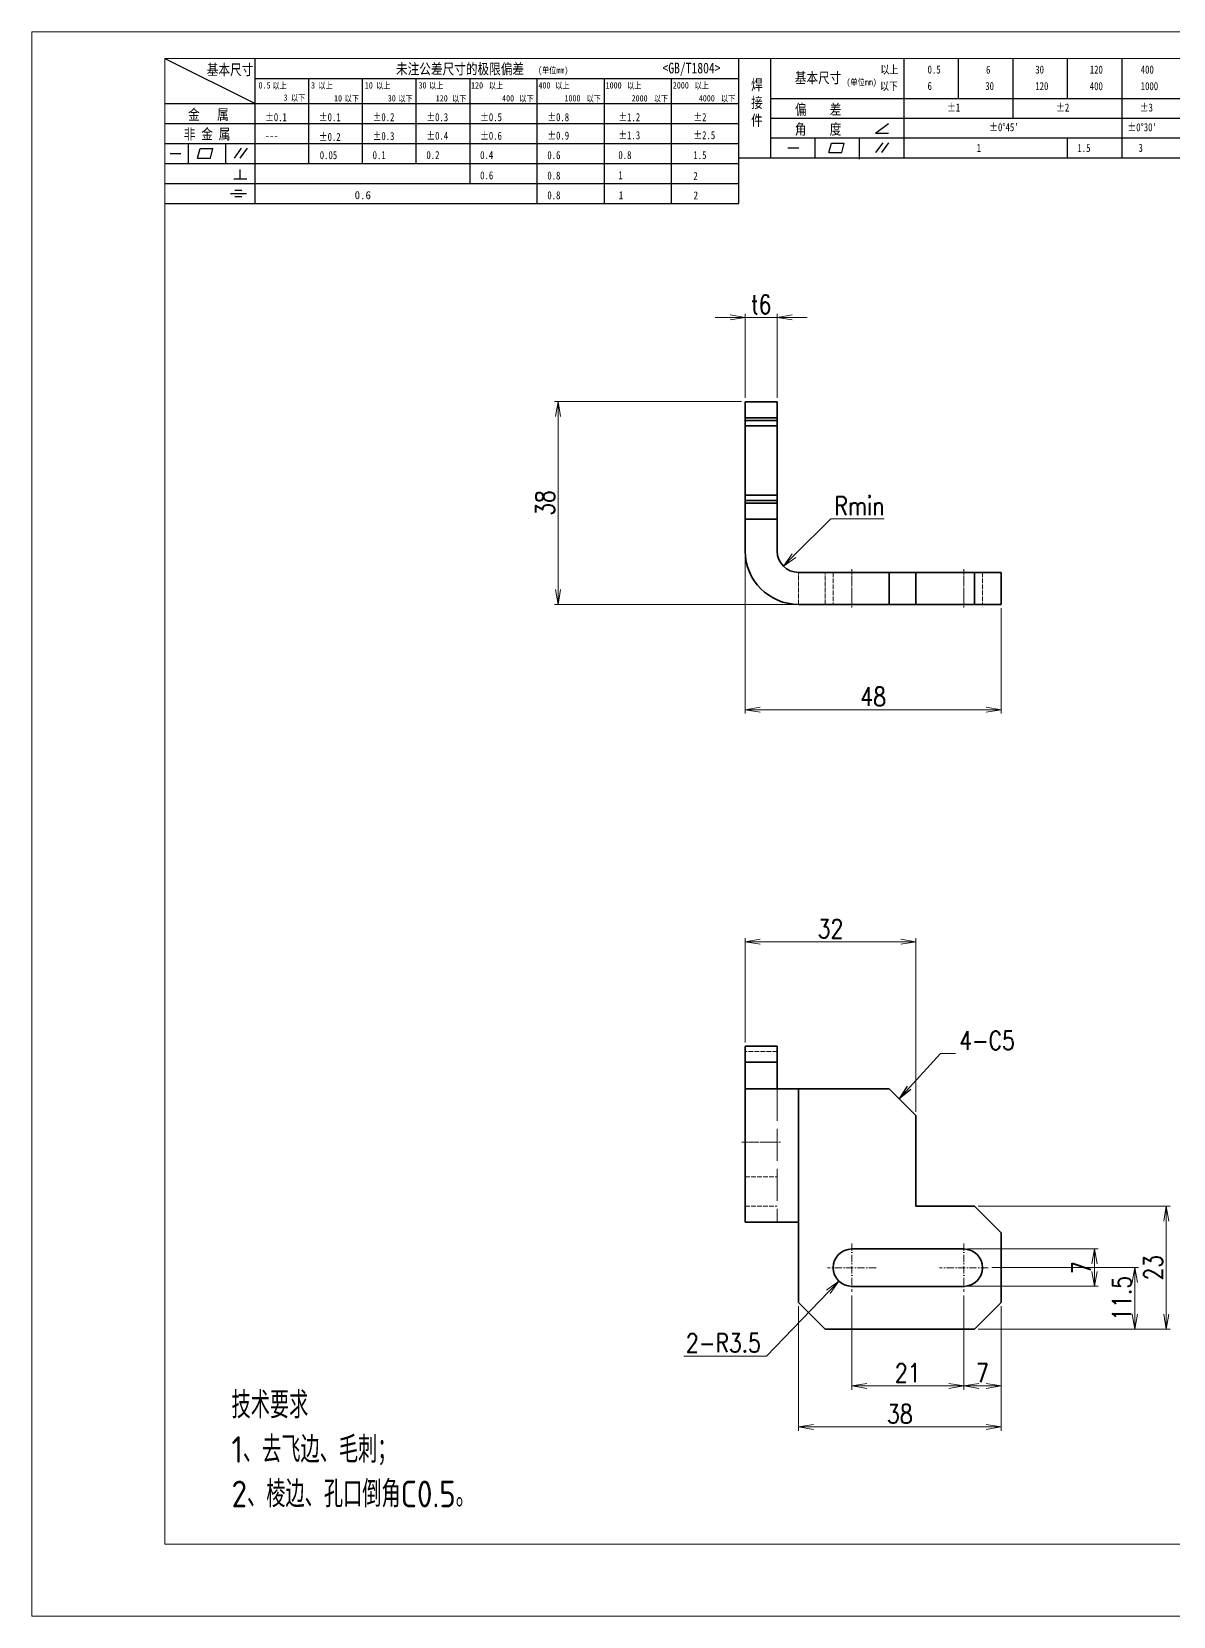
# Model space of a CAD drawing. Header units: millimetres. Extents: x -50143 to 104182, y -50696 to 54072.
# Drawn here: x -49288 to -49073.9, y 48681.1 to 48978.1 of the extents above; entities that cross this region are included whole.
import ezdxf

# ---------------------------------------------------------------- set-up
doc = ezdxf.new("R2010")
doc.units = ezdxf.units.MM
doc.header["$LTSCALE"] = 0.5
for name, pattern in [('AM_ISO02W050x2', [3.75, 3, -0.75]), ('AM_ISO08W050x2', [9, 6, -0.75, 1.5, -0.75]), ('DASHDOT', [18.5, 12, -3, 0.5, -3]), ('DASHED', [15, 12, -3])]:
    doc.linetypes.add(name, pattern=pattern)
for name, color, linetype, lineweight in [('DIM', 3, 'Continuous', 13), ('中心线', 2, 'AM_ISO08W050x2', 18), ('图框', 7, 'Continuous', 18), ('标注线', 3, 'Continuous', 18), ('粗实线', 7, 'Continuous', 35), ('虚线', 1, 'AM_ISO02W050x2', 18)]:
    doc.layers.add(name, color=color, linetype=linetype, lineweight=lineweight)
doc.layers.add('图\\M+19E79\\M+195B6\\M+18E9A', color=7, linetype='Continuous')
doc.layers.add('打印', color=7, linetype='Continuous', lineweight=15, plot=False)
doc.layers.add('打印-禁用', color=7, linetype='Continuous', lineweight=15, plot=False)
doc.styles.add('DIM', font='romans.shx', dxfattribs={"width": 0.8, "bigfont": 'bigfont.shx'})
doc.styles.add('国标', font='simfang.ttf', dxfattribs={"width": 0.8})
doc.styles.add('机械长仿宋', font='gbenor.shx', dxfattribs={"height": 1, "bigfont": 'gbcbig.shx'})
doc.dimstyles.new('DEH 1-1', dxfattribs={"dimtxt": 3.5, "dimasz": 2.5, "dimexe": 1, "dimexo": 0.625, "dimgap": 1.2, "dimtad": 1, "dimtoh": 1, "dimdsep": 46, "dimtxsty": 'DIM', "dimblk": 'OPEN', "dimcen": 0, "dimclrd": 8, "dimclre": 8, "dimclrt": 2, "dimazin": 2, "dimtfac": 0.5, "dimtmove": 0, "dimatfit": 3, "dimldrblk": 'OPEN', "dimfxl": 0, "dimtolj": 2, "dimlwd": 18, "dimlwe": 18, "dimarcsym": 0})
doc.dimstyles.new('DEH 1-1$0', dxfattribs={"dimtxt": 3.5, "dimasz": 2.5, "dimexe": 1, "dimexo": 0.625, "dimgap": 1.2, "dimtad": 1, "dimzin": 9, "dimdsep": 46, "dimtxsty": 'DIM', "dimblk": 'OPEN', "dimcen": 0, "dimclrd": 8, "dimclre": 8, "dimclrt": 2, "dimazin": 2, "dimtfac": 0.5, "dimtmove": 0, "dimatfit": 3, "dimldrblk": 'OPEN', "dimfxl": 0, "dimtolj": 2, "dimlwd": 18, "dimlwe": 18, "dimarcsym": 0})
doc.dimstyles.new('DEH 1-1$4', dxfattribs={"dimtxt": 3.5, "dimasz": 2.5, "dimexe": 1, "dimexo": 0.625, "dimgap": 1.2, "dimtad": 1, "dimtoh": 1, "dimdsep": 46, "dimtxsty": 'DIM', "dimblk": 'OPEN', "dimcen": 0, "dimclrd": 8, "dimclre": 8, "dimclrt": 2, "dimazin": 2, "dimtfac": 0.5, "dimtofl": 0, "dimtmove": 0, "dimatfit": 3, "dimldrblk": 'OPEN', "dimfxl": 0, "dimtolj": 2, "dimlwd": 18, "dimlwe": 18, "dimarcsym": 0})

# ---------------------------------------------------------------- blocks, each defined once
blk = doc.blocks.new('GZDEH零件A3图框V01版')
at = {"layer": '图\\M+19E79\\M+195B6\\M+18E9A', "color": 9}
for p, q in [((2882.49, -1554.46), (2899.37, -1562.92)), ((2899.37, -1581.67), (2899.37, -1554.46)), ((2990.09, -1581.67), (2990.09, -1554.46)), ((2996.09, -1573.08), (2996.09, -1554.46)), ((3021.09, -1561.98), (3021.09, -1554.46)), ((3031.31, -1561.98), (3031.31, -1554.46)), ((3041.53, -1561.98), (3041.53, -1554.46)), ((3051.75, -1561.98), (3051.75, -1554.46)), ((3061.98, -1561.98), (3061.98, -1554.46)), ((2899.37, -1558.24), (2990.09, -1558.24)), ((2909.45, -1574.17), (2909.45, -1558.24)), ((2919.53, -1574.17), (2919.53, -1558.24)), ((2929.61, -1574.17), (2929.61, -1558.24)), ((2939.69, -1577.92), (2939.69, -1558.24)), ((2952.29, -1581.67), (2952.29, -1558.24)), ((2964.89, -1581.67), (2964.89, -1558.24)), ((2977.49, -1581.67), (2977.49, -1558.24)), ((2996.09, -1561.98), (3113.09, -1561.98)), ((3021.09, -1573.08), (3021.09, -1561.98)), ((3041.53, -1565.68), (3041.53, -1561.98)), ((3061.98, -1573.08), (3061.98, -1561.98)), ((2882.49, -1562.92), (2990.09, -1562.92)), ((2882.49, -1566.67), (2990.09, -1566.67)), ((2996.09, -1565.68), (3113.09, -1565.68)), ((3015.75, -1568.51), (3018.15, -1566.66)), ((2882.49, -1570.42), (2990.09, -1570.42)), ((2886.92, -1574.12), (2886.92, -1570.42)), ((2893.91, -1574.12), (2893.91, -1570.42)), ((2996.09, -1569.38), (3113.09, -1569.38)), ((3004.42, -1573.08), (3004.42, -1569.38)), ((3006.97, -1572.12), (3007.45, -1570.33)), ((3007.45, -1570.33), (3009.86, -1570.33)), ((3009.39, -1572.12), (3009.86, -1570.33)), ((3012.75, -1573.08), (3012.75, -1569.38)), ((3015.75, -1568.51), (3018.15, -1568.51)), ((3015.81, -1572.12), (3017.15, -1570.26)), ((3016.89, -1572.12), (3018.23, -1570.26)), ((3051.75, -1573.08), (3051.75, -1569.38)), ((2883.43, -1572.27), (2885.49, -1572.27)), ((2888.59, -1573.16), (2889.07, -1571.37)), ((2888.59, -1573.16), (2891, -1573.16)), ((2889.07, -1571.37), (2891.48, -1571.37)), ((2891, -1573.16), (2891.48, -1571.37)), ((2895.52, -1573.16), (2896.85, -1571.3)), ((2896.6, -1573.16), (2897.94, -1571.3)), ((2990.09, -1573.08), (3113.09, -1573.08)), ((2999.26, -1571.23), (3001.32, -1571.23)), ((3006.97, -1572.12), (3009.39, -1572.12)), ((3012.75, -1573.33), (3012.75, -1573.08)), ((2882.49, -1574.17), (2990.09, -1574.17)), ((2895.42, -1577.05), (2897.81, -1577.05)), ((2896.58, -1577.05), (2896.58, -1575.28)), ((2882.49, -1577.92), (2990.09, -1577.92)), ((2894.79, -1579.77), (2897.77, -1579.77)), ((2895.57, -1579.17), (2896.92, -1579.17)), ((2882.49, -1581.67), (2990.09, -1581.67)), ((2895.57, -1580.37), (2896.93, -1580.37))]:
    blk.add_line(p, q, dxfattribs=at)
at = {"layer": '图框', "linetype": 'Continuous'}
for p, q in [((2882.49, -1554.46), (2882.49, -1832.96)), ((3272.49, -1554.46), (2882.49, -1554.46)), ((2882.49, -1832.96), (3272.49, -1832.96))]:
    blk.add_line(p, q, dxfattribs=at)
at = {"layer": '打印-禁用', "linetype": 'Continuous'}
for p, q in [((2857.49, -1549.46), (2857.49, -1846.46)), ((3277.49, -1549.46), (2857.49, -1549.46)), ((2857.49, -1846.46), (3277.49, -1846.46))]:
    blk.add_line(p, q, dxfattribs=at)
at = {"layer": '图\\M+19E79\\M+195B6\\M+18E9A', "color": 9, "style": '国标', "width": 0.8}
for s, height, p in [('基本尺寸', 2, (2890.33, -1557.58)), ('未注公差尺寸的极限偏差', 2, (2925.81, -1557.44)), ('<GB/T1804>', 2, (2975.78, -1557.27)), ('以上', 1.5, (3016.64, -1557.33)), ('0.5', 1.5, (3025.49, -1557.3)), ('6', 1.5, (3036.45, -1557.34)), ('30', 1.5, (3045.69, -1557.31)), ('120', 1.5, (3055.91, -1557.31)), ('400', 1.5, (3065.46, -1557.31)), ('30', 1.2, (2930.04, -1560.11)), ('基本尺寸', 2, (3000.6, -1559.1)), ('以下', 1.5, (3016.58, -1560.43)), ('6', 1.5, (3025.49, -1560.38)), ('30', 1.5, (3036.31, -1560.39)), ('120', 1.5, (3045.69, -1560.41)), ('400', 1.5, (3055.91, -1560.41)), ('1000', 1.5, (3065.46, -1560.41)), ('金   属', 2, (2886.82, -1565.98)), ('±0.1', 1.5, (2901.27, -1566.23)), ('±0.1', 1.5, (2911.35, -1566.23)), ('±0.2', 1.5, (2921.43, -1566.23)), ('±0.3', 1.5, (2931.51, -1566.23)), ('±0.5', 1.5, (2941.59, -1566.23)), ('±0.8', 1.5, (2954.19, -1566.23)), ('±1.2', 1.5, (2967.51, -1566.23)), ('±2', 1.5, (2981.58, -1566.23)), ('偏    差', 2, (3000.6, -1565.04)), ('±1', 1.5, (3029.16, -1564.42)), ('±2', 1.5, (3049.61, -1564.42)), ('±3', 1.5, (3065.3, -1564.42)), ('非 金 属', 2, (2886.02, -1569.65)), ('±0.3', 1.5, (2921.43, -1569.77)), ('±0.4', 1.5, (2931.51, -1569.71)), ('±0.6', 1.5, (2941.59, -1569.71)), ('±0.9', 1.5, (2954.19, -1569.68)), ('±1.3', 1.5, (2967.51, -1569.62)), ('±2.5', 1.5, (2981.58, -1569.61)), ('角    度', 2, (3000.6, -1568.74)), ("±0%%D45'", 1.5, (3037.06, -1568.12)), ("±0%%D30'", 1.5, (3062.98, -1568.12)), ('---', 1.5, (2901.27, -1569.65)), ('±0.2', 1.5, (2911.35, -1569.92)), ('1', 1.5, (3034.69, -1571.98)), ('1.5', 1.5, (3053.59, -1572.01)), ('3', 1.5, (3065.05, -1571.98)), ('0.1', 1.5, (2921.43, -1573.34)), ('0.2', 1.5, (2931.51, -1573.33)), ('0.4', 1.5, (2941.59, -1573.33)), ('0.6', 1.5, (2954.19, -1573.35)), ('0.8', 1.5, (2967.51, -1573.33)), ('1.5', 1.5, (2981.58, -1573.34)), ('0.6', 1.5, (2941.59, -1577.14)), ('0.8', 1.5, (2954.19, -1577.17)), ('1', 1.5, (2967.51, -1577.12)), ('2', 1.5, (2981.58, -1577.26)), ('0.8', 1.5, (2954.19, -1580.87)), ('1', 1.5, (2967.59, -1580.86)), ('2', 1.5, (2981.62, -1580.89))]:
    blk.add_text(s, height=height, dxfattribs=at).set_placement(p)
at = {"layer": '图\\M+19E79\\M+195B6\\M+18E9A', "color": 9, "lineweight": 15, "style": '国标', "width": 0.8}
for s, p in [('(单位mm)', (2952.44, -1557.27)), ('0.5', (2900.03, -1560.11)), ('以上', (2902.64, -1560.16)), ('3', (2909.88, -1560.11)), ('以上', (2911.25, -1560.16)), ('10', (2919.96, -1560.11)), ('以上', (2922.09, -1560.16)), ('以上', (2932.02, -1560.16)), ('120', (2939.88, -1560.11)), ('以上', (2943.21, -1560.16)), ('400', (2952.52, -1560.11)), ('以上', (2955.68, -1560.16)), ('1000', (2965.12, -1560.11)), ('以上', (2969.16, -1560.16)), ('2000', (2977.72, -1560.11)), ('以上', (2981.8, -1560.16)), ('(单位mm)', (3010.27, -1559.51)), ('3', (2904.73, -1562.41)), ('以下', (2906.1, -1562.46)), ('10', (2914.19, -1562.54)), ('以下', (2916.18, -1562.59)), ('30', (2924.27, -1562.54)), ('以下', (2926.26, -1562.59)), ('120', (2933.26, -1562.54)), ('以下', (2936.34, -1562.59)), ('400', (2945.7, -1562.54)), ('以下', (2948.94, -1562.59)), ('1000', (2957.41, -1562.54)), ('以下', (2961.54, -1562.59)), ('2000', (2969.99, -1562.54)), ('以下', (2974.14, -1562.59)), ('4000', (2982.59, -1562.54)), ('以下', (2986.74, -1562.59))]:
    blk.add_text(s, height=1.2, dxfattribs=at).set_placement(p)
at = {"layer": '图\\M+19E79\\M+195B6\\M+18E9A', "color": 9, "lineweight": 13, "style": '国标'}
blk.add_text('0.6', height=1.5, dxfattribs=at).set_placement((2918.05, -1580.85))
at = {"layer": '图\\M+19E79\\M+195B6\\M+18E9A', "color": 9, "insert": (2992.39, -1558.41), "char_height": 2, "width": 3.1877, "attachment_point": 1, "style": '国标'}
blk.add_mtext('焊\\P接\\P件', dxfattribs=at)
at = {"layer": '图\\M+19E79\\M+195B6\\M+18E9A', "color": 9, "insert": (2911.51, -1573.37), "char_height": 1.5, "attachment_point": 7, "style": '国标'}
blk.add_mtext_dynamic_manual_height_columns('0.05', width=5.1982, gutter_width=12.5, heights=[0], dxfattribs=at)
blk = doc.blocks.new('DEH A3')
at = {"layer": '图框'}
blk.add_blockref('GZDEH零件A3图框V01版', (-2857.49, 1846.46), dxfattribs=at)
blk = doc.blocks.new('_Open')
at = {"color": 0, "linetype": 'ByBlock', "lineweight": -2}
for p, q in [((-1, 0.17), (0, 0)), ((-1, -0.17), (0, 0)), ((0, 0), (-1, 0))]:
    blk.add_line(p, q, dxfattribs=at)
blk = doc.blocks.new('*D37')
at = {"layer": 'Defpoints', "color": 0, "transparency": 16777216}
for p in [(-49154.18, 48908.76), (-49189.26, 48870.76), (-49144.18, 48870.76)]:
    blk.add_point(p, dxfattribs=at)
at = {"layer": 'DIM', "color": 8, "lineweight": 18, "transparency": 16777216}
for p, q in [((-49154.88, 48908.76), (-49189.96, 48908.76)), ((-49189.26, 48905.96), (-49189.26, 48873.56)), ((-49144.88, 48870.76), (-49189.96, 48870.76))]:
    blk.add_line(p, q, dxfattribs=at)
at = {"layer": 'DIM', "color": 8, "lineweight": 18, "transparency": 16777216, "xscale": 2.8, "yscale": 2.8, "zscale": 2.8}
for p, rotation in [((-49189.26, 48908.76), 90), ((-49189.26, 48870.76), 270)]:
    blk.add_blockref('_Open', p, dxfattribs=dict(at, rotation=rotation))
at = {"layer": 'DIM', "color": 2, "transparency": 16777216, "insert": (-49191.71, 48889.76), "char_height": 3.5, "attachment_point": 5, "rotation": 90, "style": 'DIM'}
blk.add_mtext('\\A2;38', dxfattribs=at)
blk = doc.blocks.new('*D38')
at = {"layer": 'Defpoints', "color": 0, "transparency": 16777216}
for p in [(-49154.18, 48880.76), (-49106.18, 48870.76), (-49106.18, 48851.02)]:
    blk.add_point(p, dxfattribs=at)
at = {"layer": 'DIM', "color": 8, "lineweight": 18, "transparency": 16777216}
for p, q in [((-49154.18, 48880.06), (-49154.18, 48850.32)), ((-49106.18, 48870.06), (-49106.18, 48850.32)), ((-49151.38, 48851.02), (-49108.98, 48851.02))]:
    blk.add_line(p, q, dxfattribs=at)
at = {"layer": 'DIM', "color": 8, "lineweight": 18, "transparency": 16777216, "xscale": 2.8, "yscale": 2.8, "zscale": 2.8, "rotation": 180}
blk.add_blockref('_Open', (-49154.18, 48851.02), dxfattribs=at)
at = {"layer": 'DIM', "color": 8, "lineweight": 18, "transparency": 16777216, "xscale": 2.8, "yscale": 2.8, "zscale": 2.8}
blk.add_blockref('_Open', (-49106.18, 48851.02), dxfattribs=at)
at = {"layer": 'DIM', "color": 2, "transparency": 16777216, "insert": (-49130.18, 48853.47), "char_height": 3.5, "attachment_point": 5, "style": 'DIM'}
blk.add_mtext('\\A2;48', dxfattribs=at)
blk = doc.blocks.new('*D39')
at = {"layer": 'Defpoints', "color": 0, "transparency": 16777216}
for p in [(-49154.18, 48924.55), (-49154.18, 48908.76), (-49148.18, 48908.76)]:
    blk.add_point(p, dxfattribs=at)
at = {"layer": 'DIM', "color": 8, "lineweight": 18, "transparency": 16777216}
for p, q in [((-49154.18, 48909.46), (-49154.18, 48925.25)), ((-49148.18, 48909.46), (-49148.18, 48925.25)), ((-49156.98, 48924.55), (-49159.78, 48924.55)), ((-49148.18, 48924.55), (-49154.18, 48924.55)), ((-49145.38, 48924.55), (-49142.58, 48924.55))]:
    blk.add_line(p, q, dxfattribs=at)
at = {"layer": 'DIM', "color": 8, "lineweight": 18, "transparency": 16777216, "xscale": 2.8, "yscale": 2.8, "zscale": 2.8}
blk.add_blockref('_Open', (-49154.18, 48924.55), dxfattribs=at)
at = {"layer": 'DIM', "color": 8, "lineweight": 18, "transparency": 16777216, "xscale": 2.8, "yscale": 2.8, "zscale": 2.8, "rotation": 180}
blk.add_blockref('_Open', (-49148.18, 48924.55), dxfattribs=at)
at = {"layer": 'DIM', "color": 2, "transparency": 16777216, "insert": (-49151.18, 48927), "char_height": 3.5, "attachment_point": 5, "style": 'DIM'}
blk.add_mtext('\\A2;{\\Fromans,bigfont|c134;t}6', dxfattribs=at)
blk = doc.blocks.new('*D40')
at = {"layer": 'Defpoints', "color": 0, "transparency": 16777216}
for p in [(-49144.18, 48880.76), (-49147.01, 48877.94)]:
    blk.add_point(p, dxfattribs=at)
at = {"layer": 'DIM', "color": 8, "lineweight": 18, "transparency": 16777216}
for p, q in [((-49138.14, 48886.78), (-49145.03, 48879.91)), ((-49128.11, 48886.78), (-49138.14, 48886.78))]:
    blk.add_line(p, q, dxfattribs=at)
at = {"layer": 'DIM', "color": 8, "lineweight": 18, "transparency": 16777216, "xscale": 2.8, "yscale": 2.8, "zscale": 2.8, "rotation": 224.9050185064931}
blk.add_blockref('_Open', (-49147.01, 48877.94), dxfattribs=at)
at = {"layer": 'DIM', "color": 2, "transparency": 16777216, "insert": (-49132.77, 48889.23), "char_height": 3.5, "attachment_point": 5, "style": 'DIM'}
blk.add_mtext('\\A2;{\\Fromans,bigfont|c134;Rmin}', dxfattribs=at)
blk = doc.blocks.new('*D51')
at = {"layer": 'Defpoints', "color": 0, "transparency": 16777216}
for p in [(-49111.18, 48757.95), (-49111.18, 48734.95), (-49075.21, 48734.95)]:
    blk.add_point(p, dxfattribs=at)
at = {"layer": 'DIM', "color": 8, "lineweight": 18, "transparency": 16777216}
for p, q in [((-49110.48, 48757.95), (-49074.51, 48757.95)), ((-49075.21, 48755.15), (-49075.21, 48737.75)), ((-49110.48, 48734.95), (-49074.51, 48734.95))]:
    blk.add_line(p, q, dxfattribs=at)
at = {"layer": 'DIM', "color": 8, "lineweight": 18, "transparency": 16777216, "xscale": 2.8, "yscale": 2.8, "zscale": 2.8}
for p, rotation in [((-49075.21, 48757.95), 90), ((-49075.21, 48734.95), 270)]:
    blk.add_blockref('_Open', p, dxfattribs=dict(at, rotation=rotation))
at = {"layer": 'DIM', "color": 2, "transparency": 16777216, "insert": (-49077.66, 48746.45), "char_height": 3.5, "attachment_point": 5, "rotation": 90, "style": 'DIM'}
blk.add_mtext('\\A2;23', dxfattribs=at)
blk = doc.blocks.new('*D52')
at = {"layer": 'Defpoints', "color": 0, "transparency": 16777216}
for p in [(-49144.18, 48739.95), (-49106.18, 48739.95), (-49106.18, 48716.59)]:
    blk.add_point(p, dxfattribs=at)
at = {"layer": 'DIM', "color": 8, "lineweight": 18, "transparency": 16777216}
for p, q in [((-49144.18, 48739.25), (-49144.18, 48715.89)), ((-49106.18, 48739.25), (-49106.18, 48715.89)), ((-49141.38, 48716.59), (-49108.98, 48716.59))]:
    blk.add_line(p, q, dxfattribs=at)
at = {"layer": 'DIM', "color": 8, "lineweight": 18, "transparency": 16777216, "xscale": 2.8, "yscale": 2.8, "zscale": 2.8, "rotation": 180}
blk.add_blockref('_Open', (-49144.18, 48716.59), dxfattribs=at)
at = {"layer": 'DIM', "color": 8, "lineweight": 18, "transparency": 16777216, "xscale": 2.8, "yscale": 2.8, "zscale": 2.8}
blk.add_blockref('_Open', (-49106.18, 48716.59), dxfattribs=at)
at = {"layer": 'DIM', "color": 2, "transparency": 16777216, "insert": (-49125.18, 48719.03), "char_height": 3.5, "attachment_point": 5, "style": 'DIM'}
blk.add_mtext('\\A2;38', dxfattribs=at)
blk = doc.blocks.new('*D53')
at = {"layer": 'Defpoints', "color": 0, "transparency": 16777216}
for p in [(-49154.18, 48807.53), (-49154.18, 48787.95), (-49122.18, 48774.95)]:
    blk.add_point(p, dxfattribs=at)
at = {"layer": 'DIM', "color": 8, "lineweight": 18, "transparency": 16777216}
for p, q in [((-49154.18, 48788.65), (-49154.18, 48808.23)), ((-49124.98, 48807.53), (-49151.38, 48807.53)), ((-49122.18, 48775.65), (-49122.18, 48808.23))]:
    blk.add_line(p, q, dxfattribs=at)
at = {"layer": 'DIM', "color": 8, "lineweight": 18, "transparency": 16777216, "xscale": 2.8, "yscale": 2.8, "zscale": 2.8, "rotation": 180}
blk.add_blockref('_Open', (-49154.18, 48807.53), dxfattribs=at)
at = {"layer": 'DIM', "color": 8, "lineweight": 18, "transparency": 16777216, "xscale": 2.8, "yscale": 2.8, "zscale": 2.8}
blk.add_blockref('_Open', (-49122.18, 48807.53), dxfattribs=at)
at = {"layer": 'DIM', "color": 2, "transparency": 16777216, "insert": (-49138.18, 48809.98), "char_height": 3.5, "attachment_point": 5, "style": 'DIM'}
blk.add_mtext('\\A2;32', dxfattribs=at)
blk = doc.blocks.new('*D54')
at = {"layer": 'Defpoints', "color": 0, "transparency": 16777216}
for p in [(-49108.63, 48746.45), (-49111.18, 48734.95), (-49081.11, 48734.95)]:
    blk.add_point(p, dxfattribs=at)
at = {"layer": 'DIM', "color": 8, "lineweight": 18, "transparency": 16777216}
for p, q in [((-49107.93, 48746.45), (-49080.41, 48746.45)), ((-49081.11, 48743.65), (-49081.11, 48737.75)), ((-49110.48, 48734.95), (-49080.41, 48734.95))]:
    blk.add_line(p, q, dxfattribs=at)
at = {"layer": 'DIM', "color": 8, "lineweight": 18, "transparency": 16777216, "xscale": 2.8, "yscale": 2.8, "zscale": 2.8}
for p, rotation in [((-49081.11, 48746.45), 90), ((-49081.11, 48734.95), 270)]:
    blk.add_blockref('_Open', p, dxfattribs=dict(at, rotation=rotation))
at = {"layer": 'DIM', "color": 2, "transparency": 16777216, "insert": (-49083.56, 48740.7), "char_height": 3.5, "attachment_point": 5, "rotation": 90, "style": 'DIM'}
blk.add_mtext('\\A2;11.5', dxfattribs=at)
blk = doc.blocks.new('*D55')
at = {"layer": 'Defpoints', "color": 0, "transparency": 16777216}
for p in [(-49113.18, 48741.9), (-49106.18, 48739.95), (-49106.18, 48724.27)]:
    blk.add_point(p, dxfattribs=at)
at = {"layer": 'DIM', "color": 8, "lineweight": 18, "transparency": 16777216}
for p, q in [((-49113.18, 48741.2), (-49113.18, 48723.57)), ((-49106.18, 48739.25), (-49106.18, 48723.57)), ((-49110.38, 48724.27), (-49108.98, 48724.27))]:
    blk.add_line(p, q, dxfattribs=at)
at = {"layer": 'DIM', "color": 8, "lineweight": 18, "transparency": 16777216, "xscale": 2.8, "yscale": 2.8, "zscale": 2.8, "rotation": 180}
blk.add_blockref('_Open', (-49113.18, 48724.27), dxfattribs=at)
at = {"layer": 'DIM', "color": 8, "lineweight": 18, "transparency": 16777216, "xscale": 2.8, "yscale": 2.8, "zscale": 2.8}
blk.add_blockref('_Open', (-49106.18, 48724.27), dxfattribs=at)
at = {"layer": 'DIM', "color": 2, "transparency": 16777216, "insert": (-49109.68, 48726.72), "char_height": 3.5, "attachment_point": 5, "style": 'DIM'}
blk.add_mtext('\\A2;7', dxfattribs=at)
blk = doc.blocks.new('*D56')
at = {"layer": 'Defpoints', "color": 0, "transparency": 16777216}
for p in [(-49134.18, 48741.9), (-49113.18, 48741.9), (-49113.18, 48724.27)]:
    blk.add_point(p, dxfattribs=at)
at = {"layer": 'DIM', "color": 8, "lineweight": 18, "transparency": 16777216}
for p, q in [((-49134.18, 48741.2), (-49134.18, 48723.57)), ((-49113.18, 48741.2), (-49113.18, 48723.57)), ((-49131.38, 48724.27), (-49115.98, 48724.27))]:
    blk.add_line(p, q, dxfattribs=at)
at = {"layer": 'DIM', "color": 8, "lineweight": 18, "transparency": 16777216, "xscale": 2.8, "yscale": 2.8, "zscale": 2.8, "rotation": 180}
blk.add_blockref('_Open', (-49134.18, 48724.27), dxfattribs=at)
at = {"layer": 'DIM', "color": 8, "lineweight": 18, "transparency": 16777216, "xscale": 2.8, "yscale": 2.8, "zscale": 2.8}
blk.add_blockref('_Open', (-49113.18, 48724.27), dxfattribs=at)
at = {"layer": 'DIM', "color": 2, "transparency": 16777216, "insert": (-49123.68, 48726.72), "char_height": 3.5, "attachment_point": 5, "style": 'DIM'}
blk.add_mtext('\\A2;21', dxfattribs=at)
blk = doc.blocks.new('*D57')
at = {"layer": 'Defpoints', "color": 0, "transparency": 16777216}
for p in [(-49113.18, 48749.95), (-49088.67, 48749.95), (-49113.18, 48742.95)]:
    blk.add_point(p, dxfattribs=at)
at = {"layer": 'DIM', "color": 8, "lineweight": 18, "transparency": 16777216}
for p, q in [((-49112.48, 48749.95), (-49087.97, 48749.95)), ((-49088.67, 48745.75), (-49088.67, 48747.15)), ((-49112.48, 48742.95), (-49087.97, 48742.95))]:
    blk.add_line(p, q, dxfattribs=at)
at = {"layer": 'DIM', "color": 8, "lineweight": 18, "transparency": 16777216, "xscale": 2.8, "yscale": 2.8, "zscale": 2.8}
for p, rotation in [((-49088.67, 48749.95), 90), ((-49088.67, 48742.95), 270)]:
    blk.add_blockref('_Open', p, dxfattribs=dict(at, rotation=rotation))
at = {"layer": 'DIM', "color": 2, "transparency": 16777216, "insert": (-49091.12, 48746.45), "char_height": 3.5, "attachment_point": 5, "rotation": 90, "style": 'DIM'}
blk.add_mtext('\\A2;7', dxfattribs=at)
blk = doc.blocks.new('*D58')
at = {"layer": 'Defpoints', "color": 0, "transparency": 16777216}
for p in [(-49136.61, 48743.93), (-49134.18, 48746.45)]:
    blk.add_point(p, dxfattribs=at)
at = {"layer": 'DIM', "color": 8, "lineweight": 18, "transparency": 16777216}
for p, q in [((-49150.15, 48729.89), (-49138.55, 48741.91)), ((-49165.65, 48729.89), (-49150.15, 48729.89))]:
    blk.add_line(p, q, dxfattribs=at)
at = {"layer": 'DIM', "color": 8, "lineweight": 18, "transparency": 16777216, "xscale": 2.8, "yscale": 2.8, "zscale": 2.8, "rotation": 46.02860260147929}
blk.add_blockref('_Open', (-49136.61, 48743.93), dxfattribs=at)
at = {"layer": 'DIM', "color": 2, "transparency": 16777216, "insert": (-49158.25, 48732.34), "char_height": 3.5, "attachment_point": 5, "style": 'DIM'}
blk.add_mtext('\\A2;{\\Fromans,bigfont|c134;2-}R3.5', dxfattribs=at)

msp = doc.modelspace()

# ---------------------------------------------------------------- linework, layer by layer
at = {"layer": '中心线', "linetype": 'DASHDOT', "ltscale": 0.180014}
for p, q in [((-49134.177, 48877.359), (-49134.177, 48870.159)), ((-49113.177, 48877.359), (-49113.177, 48870.159))]:
    msp.add_line(p, q, dxfattribs=at)
at = {"layer": '中心线', "linetype": 'DASHDOT', "ltscale": 0.179999}
msp.add_line((-49154.777, 48769.947), (-49147.577, 48769.947), dxfattribs=at)
at = {"layer": '中心线', "linetype": 'DASHDOT', "ltscale": 0.227496}
for p, q in [((-49134.177, 48750.997), (-49134.177, 48741.897)), ((-49113.177, 48750.997), (-49113.177, 48741.897))]:
    msp.add_line(p, q, dxfattribs=at)
at = {"layer": '中心线', "linetype": 'DASHDOT', "ltscale": 0.227502}
for p, q in [((-49129.627, 48746.447), (-49138.727, 48746.447)), ((-49108.627, 48746.447), (-49117.727, 48746.447))]:
    msp.add_line(p, q, dxfattribs=at)
at = {"layer": '打印'}
msp.add_lwpolyline([(-49287.972, 48978.103), (-48867.972, 48978.103), (-48867.972, 48681.103), (-49287.972, 48681.103)], close=True, dxfattribs=at)
at = {"layer": '粗实线', "ltscale": 0.15}
for p, q in [((-49154.177, 48908.759), (-49148.177, 48908.759)), ((-49154.177, 48905.759), (-49148.177, 48905.759)), ((-49148.177, 48905.259), (-49154.177, 48905.259)), ((-49148.177, 48904.259), (-49154.177, 48904.259)), ((-49148.177, 48891.259), (-49154.177, 48891.259)), ((-49148.177, 48890.259), (-49154.177, 48890.259)), ((-49154.177, 48889.759), (-49148.177, 48889.759)), ((-49154.177, 48880.759), (-49154.177, 48886.759)), ((-49154.177, 48886.759), (-49148.177, 48886.759)), ((-49148.177, 48880.759), (-49148.177, 48886.759)), ((-49127.177, 48870.759), (-49127.177, 48876.759)), ((-49122.177, 48870.759), (-49122.177, 48876.759)), ((-49111.177, 48876.759), (-49111.177, 48870.759)), ((-49106.177, 48876.759), (-49106.177, 48870.759)), ((-49154.177, 48787.947), (-49148.177, 48787.947)), ((-49154.177, 48784.947), (-49148.177, 48784.947))]:
    msp.add_line(p, q, dxfattribs=at)
at = {"layer": '粗实线', "ltscale": 0.075}
for p, q in [((-49154.177, 48908.759), (-49154.177, 48905.759)), ((-49148.177, 48908.759), (-49148.177, 48905.759)), ((-49154.177, 48889.759), (-49154.177, 48886.759)), ((-49148.177, 48889.759), (-49148.177, 48886.759)), ((-49154.177, 48787.947), (-49154.177, 48784.947)), ((-49148.177, 48787.947), (-49148.177, 48784.947))]:
    msp.add_line(p, q, dxfattribs=at)
at = {"layer": '粗实线', "ltscale": 0.0125}
for p, q in [((-49154.177, 48905.759), (-49154.177, 48905.259)), ((-49148.177, 48905.259), (-49148.177, 48905.759)), ((-49154.177, 48890.259), (-49154.177, 48889.759)), ((-49148.177, 48889.759), (-49148.177, 48890.259))]:
    msp.add_line(p, q, dxfattribs=at)
at = {"layer": '粗实线', "ltscale": 0.025}
for p, q in [((-49154.177, 48904.259), (-49154.177, 48905.259)), ((-49148.177, 48904.259), (-49148.177, 48905.259)), ((-49154.177, 48890.259), (-49154.177, 48891.259)), ((-49148.177, 48890.259), (-49148.177, 48891.259))]:
    msp.add_line(p, q, dxfattribs=at)
at = {"layer": '粗实线', "ltscale": 0.325}
for p, q in [((-49154.177, 48891.259), (-49154.177, 48904.259)), ((-49148.177, 48891.259), (-49148.177, 48904.259)), ((-49106.177, 48739.947), (-49106.177, 48752.947))]:
    msp.add_line(p, q, dxfattribs=at)
at = {"layer": '粗实线', "ltscale": 0.425}
for p, q in [((-49144.177, 48876.759), (-49127.177, 48876.759)), ((-49127.177, 48870.759), (-49144.177, 48870.759)), ((-49127.177, 48779.947), (-49144.177, 48779.947)), ((-49122.177, 48757.947), (-49122.177, 48774.947))]:
    msp.add_line(p, q, dxfattribs=at)
at = {"layer": '粗实线', "ltscale": 0.125}
for p, q in [((-49127.177, 48876.759), (-49122.177, 48876.759)), ((-49106.177, 48876.759), (-49111.177, 48876.759)), ((-49127.177, 48870.759), (-49122.177, 48870.759)), ((-49106.177, 48870.759), (-49111.177, 48870.759)), ((-49154.177, 48784.947), (-49154.177, 48779.947)), ((-49148.177, 48784.947), (-49148.177, 48779.947))]:
    msp.add_line(p, q, dxfattribs=at)
at = {"layer": '粗实线', "ltscale": 0.275}
for p, q in [((-49122.177, 48876.759), (-49111.177, 48876.759)), ((-49122.177, 48870.759), (-49111.177, 48870.759)), ((-49122.177, 48757.947), (-49111.177, 48757.947))]:
    msp.add_line(p, q, dxfattribs=at)
at = {"layer": '粗实线'}
for p, q in [((-49154.177, 48754.947), (-49154.177, 48779.947)), ((-49144.177, 48754.947), (-49144.177, 48779.947)), ((-49134.177, 48749.947), (-49113.177, 48749.947)), ((-49113.177, 48742.947), (-49134.177, 48742.947)), ((-49139.177, 48734.947), (-49111.177, 48734.947))]:
    msp.add_line(p, q, dxfattribs=at)
at = {"layer": '粗实线', "ltscale": 0.25}
for p, q in [((-49154.177, 48779.947), (-49144.177, 48779.947)), ((-49144.177, 48754.947), (-49154.177, 48754.947))]:
    msp.add_line(p, q, dxfattribs=at)
at = {"layer": '粗实线', "ltscale": 0.176777}
for p, q in [((-49127.177, 48779.947), (-49122.177, 48774.947)), ((-49106.177, 48752.947), (-49111.177, 48757.947)), ((-49139.177, 48734.947), (-49144.177, 48739.947)), ((-49106.177, 48739.947), (-49111.177, 48734.947))]:
    msp.add_line(p, q, dxfattribs=at)
at = {"layer": '粗实线', "ltscale": 0.375}
msp.add_line((-49144.177, 48739.947), (-49144.177, 48754.947), dxfattribs=at)
at = {"layer": '粗实线'}
for centre, radius, start, end in [((-49144.177, 48880.759), 10, 180.00001, 270.00001), ((-49144.177, 48880.759), 4, 180.00001, 270.00001), ((-49134.177, 48746.447), 3.5, 90, 270), ((-49113.177, 48746.447), 3.5, 270, 90)]:
    msp.add_arc(centre, radius, start, end, dxfattribs=at)
at = {"layer": '虚线', "linetype": 'DASHED', "ltscale": 0.15}
for p, q in [((-49154.177, 48905.759), (-49148.177, 48905.759)), ((-49144.177, 48870.759), (-49144.177, 48876.759)), ((-49139.177, 48870.759), (-49139.177, 48876.759)), ((-49137.677, 48876.759), (-49137.677, 48870.759)), ((-49134.177, 48870.759), (-49134.177, 48876.759)), ((-49134.177, 48870.759), (-49134.177, 48876.759)), ((-49113.177, 48870.759), (-49113.177, 48876.759)), ((-49113.177, 48870.759), (-49113.177, 48876.759)), ((-49111.177, 48876.759), (-49111.177, 48870.759)), ((-49109.677, 48876.759), (-49109.677, 48870.759)), ((-49148.177, 48786.947), (-49154.177, 48786.947)), ((-49148.177, 48786.947), (-49154.177, 48786.947)), ((-49154.177, 48784.947), (-49148.177, 48784.947)), ((-49148.177, 48769.947), (-49154.177, 48769.947)), ((-49148.177, 48769.947), (-49154.177, 48769.947)), ((-49154.177, 48763.447), (-49148.177, 48763.447)), ((-49154.177, 48757.947), (-49148.177, 48757.947))]:
    msp.add_line(p, q, dxfattribs=at)
at = {"layer": '虚线', "linetype": 'DASHED'}
for p, q in [((-49148.177, 48779.947), (-49148.177, 48754.947)), ((-49144.177, 48779.947), (-49144.177, 48754.947))]:
    msp.add_line(p, q, dxfattribs=at)

# ---------------------------------------------------------------- block references
at = {"layer": '图框'}
msp.add_blockref('DEH A3', (-49287.972, 48681.103), dxfattribs=at)

# ---------------------------------------------------------------- texts
at = {"layer": 'DIM', "color": 2, "insert": (-49114.038, 48787.268), "char_height": 3.5, "attachment_point": 7, "style": 'DIM'}
msp.add_mtext('\\A2;{\\Fromans,bigfont|c134;4-}C5', dxfattribs=at)
at = {"layer": '标注线', "color": 2, "insert": (-49250.494, 48701.486), "char_height": 5, "width": 114.82461, "attachment_point": 7, "style": '机械长仿宋'}
msp.add_mtext('\\A2;技术要求\\P1、去飞边、毛刺；\\P2、棱边、孔口倒角C0.5。', dxfattribs=at)

# ---------------------------------------------------------------- dimensions: what is measured, and where the dimension line sits
at = {"layer": 'DIM'}
dim = msp.add_linear_dim(base=(-49154.177, 48924.55), p1=(-49148.177, 48908.759), p2=(-49154.177, 48908.759), text='{\\Fromans,bigfont|c134;t}<>', dimstyle='DEH 1-1$0', override={"dimasz": 2.8, "dimexe": 0.69965, "dimexo": 0.69965, "dimgap": 0.69965}, dxfattribs=at)
dim.commit()
dim.dimension.update_dxf_attribs({"geometry": '*D39', "text_midpoint": (-49151.177, 48927)})
for base, p1, p2, picture, middle in [((-49189.258, 48870.759), (-49154.177, 48908.759), (-49144.177, 48870.759), '*D37', (-49191.708, 48889.759)), ((-49075.212, 48734.947), (-49111.177, 48757.947), (-49111.177, 48734.947), '*D51', (-49077.661, 48746.447)), ((-49088.669, 48749.947), (-49113.177, 48742.947), (-49113.177, 48749.947), '*D57', (-49091.119, 48746.447)), ((-49081.11, 48734.947), (-49108.627, 48746.447), (-49111.177, 48734.947), '*D54', (-49083.56, 48740.697))]:
    dim = msp.add_linear_dim(base=base, p1=p1, p2=p2, angle=90, dimstyle='DEH 1-1$0', override={"dimasz": 2.8, "dimexe": 0.69965, "dimexo": 0.69965, "dimgap": 0.69965}, dxfattribs=at)
    dim.commit()
    dim.dimension.update_dxf_attribs({"geometry": picture, "text_midpoint": middle})
for center, mpoint, text, override, picture, middle in [((-49144.177, 48880.759), (-49147.01, 48877.936), '{\\Fromans,bigfont|c134;Rmin}', {"dimasz": 2.8, "dimexe": 0.69965, "dimexo": 0.69965, "dimgap": 0.69965, "dimtmove": 1}, '*D40', (-49138.139, 48886.777)), ((-49134.177, 48746.447), (-49136.607, 48743.928), '{\\Fromans,bigfont|c134;2-}<>', {"dimasz": 2.8, "dimexe": 0.69965, "dimexo": 0.69965, "dimgap": 0.69965}, '*D58', (-49158.249, 48729.891))]:
    dim = msp.add_radius_dim(center=center, mpoint=mpoint, text=text, dimstyle='DEH 1-1$4', override=override, dxfattribs=at)
    dim.commit()
    dim.dimension.update_dxf_attribs({"geometry": picture, "text_midpoint": middle, "dimtype": 164})
for base, p1, p2, picture, middle in [((-49106.177, 48851.02), (-49154.177, 48880.759), (-49106.177, 48870.759), '*D38', (-49130.177, 48853.47)), ((-49154.177, 48807.526), (-49122.177, 48774.947), (-49154.177, 48787.947), '*D53', (-49138.177, 48809.976)), ((-49113.177, 48724.27), (-49134.177, 48741.897), (-49113.177, 48741.897), '*D56', (-49123.677, 48726.72)), ((-49106.177, 48724.27), (-49113.177, 48741.897), (-49106.177, 48739.947), '*D55', (-49109.677, 48726.72)), ((-49106.177, 48716.585), (-49144.177, 48739.947), (-49106.177, 48739.947), '*D52', (-49125.177, 48719.035))]:
    dim = msp.add_linear_dim(base=base, p1=p1, p2=p2, dimstyle='DEH 1-1$0', override={"dimasz": 2.8, "dimexe": 0.69965, "dimexo": 0.69965, "dimgap": 0.69965}, dxfattribs=at)
    dim.commit()
    dim.dimension.update_dxf_attribs({"geometry": picture, "text_midpoint": middle})

# ---------------------------------------------------------------- leaders
msp.add_leader([(-49125.328, 48778.097), (-49117.537, 48786.569), (-49114.737, 48786.569)], dimstyle='DEH 1-1', override={"dimasz": 2.8, "dimexe": 0.69965, "dimexo": 0.69965, "dimgap": 0.69965}, dxfattribs=at)

doc.saveas('drawing.dxf')
